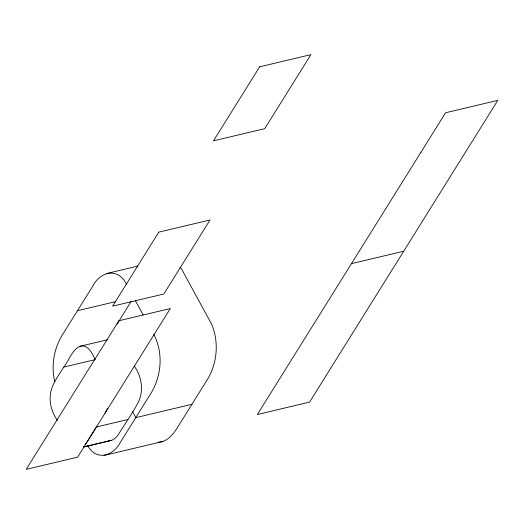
<?xml version="1.0" encoding="UTF-8"?>
<svg xmlns="http://www.w3.org/2000/svg" width="524" height="524" viewBox="0 0 524 524"><rect width="100%" height="100%" fill="white"/><g stroke="black" fill="none" stroke-linecap="round" stroke-linejoin="round"><path stroke-width="0.79" d="M107.4 408.491L105.003 413.233M116.787 324.644L131.079 301.464M126.363 284.132C118.142 267.135 100.163 271.465 92.755 286.183L62.16 335.229C53.756 349.004 51.064 366.047 54.758 381.767M94.995 359.209C92.362 353.68 87.855 343.875 79.982 346.292C71.624 350.143 69.181 360.427 63.79 367.082C58.308 376.134 50.874 385.042 50.271 396.111C49.387 404.829 52.623 413.298 57.391 420.458M83.362 447.031L110.099 440.684C113.387 440.212 115.896 437.782 117.9 435.306C124.804 423.864 132.9 413.01 138.853 401.024C143.858 389.542 141.454 375.944 134.19 365.935M87.639 445.642C96.54 461.533 113.407 455.88 120.461 442.158L151.056 393.111C161.654 375.682 163.436 352.508 153.728 334.319M158.012 442.164C166.37 442.387 172.448 435.221 176.634 428.829L207.229 379.782C217.368 363.211 219.202 341.753 211.46 323.858L181.756 269.369L180.014 267.096M86.801 442.256L96.442 426.968L127.895 419.508M84.953 444.476L86.447 442.773M106.365 273.567L138.015 266.061M77.454 310.699L115.431 301.693M351.48 263.624L403.69 251.238M79.982 346.292L107.538 339.749M63.79 367.082L95.244 359.621M135.762 417.641L191.935 404.312M83.395 447.018L111.704 440.298M103.975 455.461L163.023 441.444M108.501 440.71L110.099 440.684M135.356 300.619L143.17 314.963M132.474 411.523L135.991 417.975M259.668 66.81L213.491 140.832L264.725 128.675L310.896 54.653L259.668 66.81M158.779 232.145L112.601 306.167L163.835 294.01L210.006 219.988L158.779 232.145M118.889 320.754L26.2 469.347L77.618 457.144L170.307 308.557L118.889 320.754M420.955 152.255L257.369 414.497L309.579 402.111L497.8 100.372L445.59 112.758L420.955 152.255"/></g></svg>
